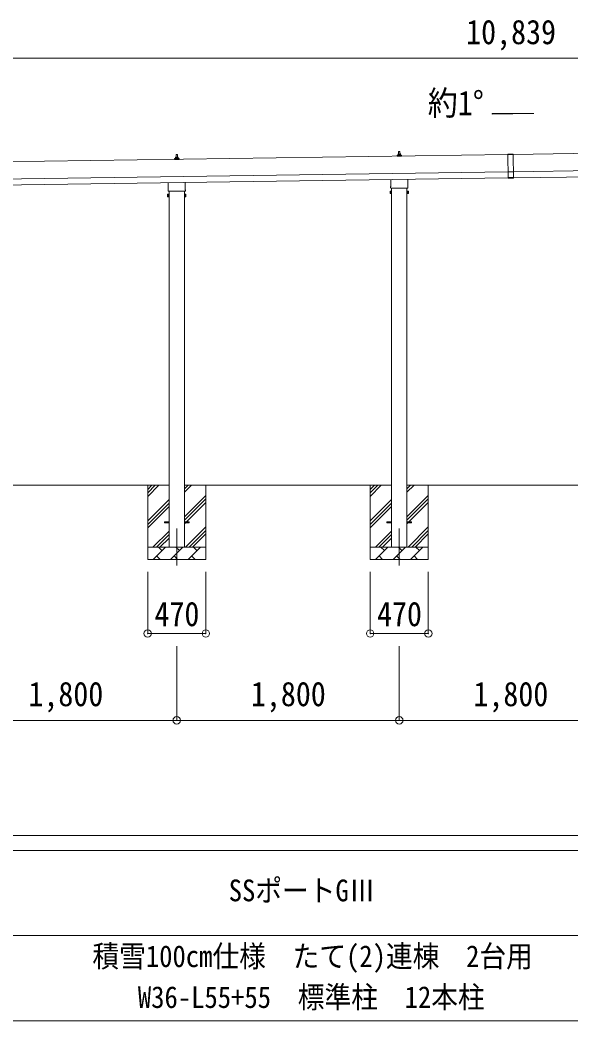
# Model space of a CAD drawing. Units: millimetres at full size, sheet at 1:60. Extents: x -16864 to 16864, y -11640 to 11640.
# Drawn here: x 384 to 4841, y -11640 to -3545 of the extents above; entities that cross this region are included whole.
import ezdxf
from ezdxf.enums import TextEntityAlignment as Align

# ---------------------------------------------------------------- set-up
doc = ezdxf.new("R2010")
doc.units = ezdxf.units.MM
doc.header["$LTSCALE"] = 60
doc.header["$PDMODE"] = 32
doc.header["$PDSIZE"] = 60
doc.linetypes.add('CHAIN1', pattern=[8, 5, -1, 1, -1])
for name, color, linetype, lineweight in [('0-1_Defpoints', 7, 'CHAIN1', 9), ('0-2_TEXT1', 4, 'Continuous', 9), ('0-3_SHAPE', 7, 'Continuous', 9), ('0-7_PARTS2', 7, 'Continuous', 9), ('0-8_TABLE1', 6, 'Continuous', 9), ('F-0', 7, 'Continuous', 9)]:
    doc.layers.add(name, color=color, linetype=linetype, lineweight=lineweight)
doc.styles.add('ＭＳ ゴシック', font='')
doc.styles.get('ＭＳ ゴシック').set_extended_font_data('MS Gothic')

msp = doc.modelspace()

# ---------------------------------------------------------------- linework, layer by layer
at = {"layer": '0-1_Defpoints'}
for p, q in [((1651.91, -7657.66), (1651.91, -8006.66)), ((3451.91, -7657.66), (3451.91, -8006.66))]:
    msp.add_line(p, q, dxfattribs=at)
at = {"layer": '0-2_TEXT1'}
for p, q in [((4539.82, -4301.83), (4203.82, -4306.63)), ((3446.22, -4631.98), (3446.94, -4608.45)), ((3447.94, -4607.48), (3456.49, -4607.48)), ((3457.49, -4608.45), (3458.22, -4631.98)), ((9739.61, -4555), (4374.66, -4631.65)), ((4329.66, -4632.29), (-1035.29, -4708.93)), ((1633.97, -4673.19), (1633.97, -4665.48)), ((1670.47, -4673.19), (1633.97, -4673.19)), ((1634.35, -4664.69), (1670.09, -4664.69)), ((1634.73, -4664.51), (1641.45, -4662.88)), ((1641.84, -4662.69), (1662.6, -4662.69)), ((1642.22, -4661.9), (1642.22, -4657.69)), ((1643.22, -4657.69), (1661.22, -4657.69)), ((1646.22, -4657.69), (1646.94, -4634.17)), ((1647.94, -4633.19), (1656.49, -4633.19)), ((1657.49, -4634.17), (1658.22, -4657.69)), ((1662.22, -4661.9), (1662.22, -4657.69)), ((1669.7, -4664.51), (1662.98, -4662.88)), ((1670.47, -4673.19), (1670.47, -4665.48)), ((3433.97, -4647.48), (3433.97, -4639.76)), ((3470.47, -4647.48), (3433.97, -4647.48)), ((3434.35, -4638.98), (3470.09, -4638.98)), ((3434.73, -4638.79), (3441.45, -4637.16)), ((3441.84, -4636.98), (3462.6, -4636.98)), ((3442.22, -4636.19), (3442.22, -4631.98)), ((3443.22, -4631.98), (3461.22, -4631.98)), ((3462.22, -4636.19), (3462.22, -4631.98)), ((3469.7, -4638.79), (3462.98, -4637.16)), ((3470.47, -4647.48), (3470.47, -4639.76)), ((4329.65, -4631.29), (4374.64, -4630.65)), ((4329.65, -4631.29), (4332.4, -4823.77)), ((4374.66, -4631.65), (4329.66, -4632.29)), ((4374.64, -4630.65), (4377.39, -4823.13)), ((4376.66, -4771.63), (9741.61, -4694.99)), ((-1033.29, -4848.92), (4331.66, -4772.27)), ((4376.67, -4772.63), (4331.67, -4773.27)), ((4377.37, -4821.63), (9742.32, -4744.99)), ((-1032.58, -4898.91), (4332.37, -4822.27)), ((3383.61, -4891.46), (3383.61, -4835.82)), ((3520.21, -4833.87), (3520.21, -4891.46)), ((4377.32, -4818.13), (4332.32, -4818.77)), ((4377.39, -4823.13), (4332.4, -4823.77)), ((1581.91, -4925.95), (1581.91, -4920.45)), ((1583.61, -4917.18), (1583.61, -4861.54)), ((1719.85, -4929.45), (1583.97, -4929.45)), ((1589.41, -4929.45), (1589.41, -7807.66)), ((1714.41, -7807.66), (1714.41, -4929.45)), ((1720.21, -4859.59), (1720.21, -4917.18)), ((1721.91, -4920.45), (1721.91, -4925.95)), ((3377.91, -4929.74), (3378.67, -4928.42)), ((3377.91, -4929.74), (3377.91, -4946.74)), ((3384.91, -4933.33), (3378.67, -4933.33)), ((3381.91, -4900.24), (3381.91, -4894.74)), ((3519.85, -4903.74), (3383.97, -4903.74)), ((3389.41, -4903.74), (3389.41, -7807.66)), ((3514.41, -7807.66), (3514.41, -4903.74)), ((3518.91, -4933.33), (3525.15, -4933.33)), ((3521.91, -4894.74), (3521.91, -4900.24)), ((3525.91, -4929.74), (3525.15, -4928.42)), ((3525.91, -4929.74), (3525.91, -4946.74)), ((1577.91, -4955.45), (1578.67, -4954.14)), ((1577.91, -4955.45), (1577.91, -4972.45)), ((1577.91, -4972.45), (1578.67, -4973.77)), ((1584.91, -4959.04), (1578.67, -4959.04)), ((1584.91, -4968.86), (1578.67, -4968.86)), ((1584.91, -4973.77), (1578.67, -4973.77)), ((1587.41, -4973.15), (1584.91, -4973.15)), ((1716.41, -4973.15), (1718.91, -4973.15)), ((1718.91, -4959.04), (1725.15, -4959.04)), ((1718.91, -4968.86), (1725.15, -4968.86)), ((1718.91, -4973.77), (1725.15, -4973.77)), ((1725.91, -4955.45), (1725.15, -4954.14)), ((1725.91, -4972.45), (1725.15, -4973.77)), ((1725.91, -4955.45), (1725.91, -4972.45)), ((3377.91, -4946.74), (3378.67, -4948.05)), ((3384.91, -4943.14), (3378.67, -4943.14)), ((3384.91, -4948.05), (3378.67, -4948.05)), ((3387.41, -4947.44), (3384.91, -4947.44)), ((3516.41, -4947.44), (3518.91, -4947.44)), ((3518.91, -4943.14), (3525.15, -4943.14)), ((3518.91, -4948.05), (3525.15, -4948.05)), ((3525.91, -4946.74), (3525.15, -4948.05)), ((1551.91, -7603.16), (1589.41, -7603.16)), ((1551.91, -7612.16), (1551.91, -7603.16)), ((1551.91, -7603.16), (1589.41, -7603.16)), ((1551.91, -7612.16), (1551.91, -7603.16)), ((1714.41, -7603.16), (1751.91, -7603.16)), ((1714.41, -7603.16), (1751.91, -7603.16)), ((1751.91, -7612.16), (1751.91, -7603.16)), ((1751.91, -7612.16), (1751.91, -7603.16)), ((3351.91, -7603.16), (3389.41, -7603.16)), ((3351.91, -7612.16), (3351.91, -7603.16)), ((3351.91, -7603.16), (3389.41, -7603.16)), ((3351.91, -7612.16), (3351.91, -7603.16)), ((3514.41, -7603.16), (3551.91, -7603.16)), ((3514.41, -7603.16), (3551.91, -7603.16)), ((3551.91, -7612.16), (3551.91, -7603.16)), ((3551.91, -7612.16), (3551.91, -7603.16)), ((1551.91, -7612.16), (1589.41, -7612.16)), ((1551.91, -7612.16), (1589.41, -7612.16)), ((1714.41, -7612.16), (1751.91, -7612.16)), ((1714.41, -7612.16), (1751.91, -7612.16)), ((3351.91, -7612.16), (3389.41, -7612.16)), ((3351.91, -7612.16), (3389.41, -7612.16)), ((3514.41, -7612.16), (3551.91, -7612.16)), ((3514.41, -7612.16), (3551.91, -7612.16))]:
    msp.add_line(p, q, dxfattribs=at)
for points in [[(3384.91, -4948.05), (3384.91, -4928.42), (3378.67, -4928.42)], [(3384.91, -4947.44), (3384.91, -4929.04), (3387.41, -4929.04)], [(3518.91, -4947.44), (3518.91, -4929.04), (3516.41, -4929.04)], [(3518.91, -4948.05), (3518.91, -4928.42), (3525.15, -4928.42)], [(1584.91, -4973.77), (1584.91, -4954.14), (1578.67, -4954.14)], [(1584.91, -4973.15), (1584.91, -4954.75), (1587.41, -4954.75)], [(1718.91, -4973.15), (1718.91, -4954.75), (1716.41, -4954.75)], [(1718.91, -4973.77), (1718.91, -4954.14), (1725.15, -4954.14)]]:
    msp.add_lwpolyline(points, dxfattribs=at)
for points in [[(3387.41, -4948.74), (3387.41, -4927.74), (3389.41, -4927.74), (3389.41, -4948.74)], [(3516.41, -4948.74), (3516.41, -4927.74), (3514.41, -4927.74), (3514.41, -4948.74)], [(1587.41, -4974.45), (1587.41, -4953.45), (1589.41, -4953.45), (1589.41, -4974.45)], [(1716.41, -4974.45), (1716.41, -4953.45), (1714.41, -4953.45), (1714.41, -4974.45)]]:
    msp.add_lwpolyline(points, close=True, dxfattribs=at)
for centre, radius, start, end in [((3447.94, -4608.48), 1, 90, 178.60509), ((3456.49, -4608.48), 1, 1.39491, 90), ((1634.97, -4665.48), 1, 103.62699, 180), ((1641.22, -4661.9), 1, 283.62699, 0), ((1646.3, -4658.33), 4.13, 90, 171.17633), ((1643.22, -4658.69), 1, 90, 180), ((1647.94, -4634.19), 1, 90, 178.60509), ((1655.55, -4657.69), 4.83, 133.60282, 180), ((1648.88, -4657.69), 4.83, 0, 46.39718), ((1656.49, -4634.19), 1, 1.39491, 90), ((1658.13, -4658.33), 4.13, 8.82367, 90), ((1661.22, -4658.69), 1, 0, 90), ((1663.22, -4661.9), 1, 180, 256.37301), ((1669.47, -4665.48), 1, 0, 76.37301), ((3434.97, -4639.76), 1, 103.62699, 180), ((3441.22, -4636.19), 1, 283.62699, 0), ((3446.3, -4632.61), 4.13, 90, 171.17633), ((3443.22, -4632.98), 1, 90, 180), ((3455.55, -4631.98), 4.83, 133.60282, 180), ((3448.88, -4631.98), 4.83, 0, 46.39718), ((3458.13, -4632.61), 4.13, 8.82367, 90), ((3461.22, -4632.98), 1, 0, 90), ((3463.22, -4636.19), 1, 180, 256.37301), ((3469.47, -4639.76), 1, 0, 76.37301), ((1585.91, -4920.45), 4, 125.09963, 180), ((1585.91, -4925.95), 4, 180, 194.47751), ((1585.91, -4925.95), 4, 194.47751, 241.04498), ((1717.91, -4925.95), 4, 298.95502, 345.52249), ((1717.91, -4920.45), 4, 0, 54.90037), ((1717.91, -4925.95), 4, 345.52249, 0), ((3394.15, -4938.24), 16.24, 162.41205, 197.58795), ((3382.26, -4930.87), 4.34, 145.61575, 214.38425), ((3385.91, -4894.74), 4, 125.09963, 180), ((3385.91, -4900.24), 4, 180, 194.47751), ((3385.91, -4900.24), 4, 194.47751, 241.04498), ((3517.91, -4900.24), 4, 298.95502, 345.52249), ((3517.91, -4894.74), 4, 0, 54.90037), ((3517.91, -4900.24), 4, 345.52249, 0), ((3509.67, -4938.24), 16.24, 342.41205, 17.58795), ((3521.57, -4930.87), 4.34, 325.61575, 34.38425), ((1582.26, -4956.59), 4.34, 145.61575, 214.38425), ((1594.15, -4963.95), 16.24, 162.41205, 197.58795), ((1582.26, -4971.31), 4.34, 145.61575, 214.38425), ((1709.67, -4963.95), 16.24, 342.41205, 17.58795), ((1721.57, -4956.59), 4.34, 325.61575, 34.38425), ((1721.57, -4971.31), 4.34, 325.61575, 34.38425), ((3382.26, -4945.6), 4.34, 145.61575, 214.38425), ((3521.57, -4945.6), 4.34, 325.61575, 34.38425)]:
    msp.add_arc(centre, radius, start, end, dxfattribs=at)
at = {"layer": '0-3_SHAPE'}
for p, q in [((1589.41, -7307.66), (-85.59, -7307.66)), ((1416.91, -7307.66), (1416.91, -7907.66)), ((1416.91, -7341.15), (1450.39, -7307.66)), ((1416.91, -7369.43), (1478.68, -7307.66)), ((1416.91, -7397.71), (1506.96, -7307.66)), ((3389.41, -7307.66), (1714.41, -7307.66)), ((1714.41, -7336.49), (1743.24, -7307.66)), ((1714.41, -7364.77), (1771.52, -7307.66)), ((1886.91, -7307.66), (1886.91, -7907.66)), ((3216.91, -7307.66), (3216.91, -7907.66)), ((3216.91, -7341.15), (3250.39, -7307.66)), ((3216.91, -7369.43), (3278.68, -7307.66)), ((3216.91, -7397.71), (3306.96, -7307.66)), ((5189.41, -7307.66), (3514.41, -7307.66)), ((3514.41, -7336.49), (3543.24, -7307.66)), ((3514.41, -7364.77), (3571.52, -7307.66)), ((3686.91, -7307.66), (3686.91, -7907.66)), ((1416.91, -7595.7), (1589.41, -7423.2)), ((1714.41, -7562.76), (1886.91, -7390.26)), ((1714.41, -7591.05), (1886.91, -7418.55)), ((1714.41, -7619.33), (1886.91, -7446.83)), ((3216.91, -7595.7), (3389.41, -7423.2)), ((3514.41, -7562.76), (3686.91, -7390.26)), ((3514.41, -7591.05), (3686.91, -7418.55)), ((3514.41, -7619.33), (3686.91, -7446.83)), ((1416.91, -7623.99), (1589.41, -7451.49)), ((1416.91, -7652.27), (1589.41, -7479.77)), ((3216.91, -7623.99), (3389.41, -7451.49)), ((3216.91, -7652.27), (3389.41, -7479.77)), ((1459.51, -7807.66), (1589.41, -7677.76)), ((1724.07, -7807.66), (1886.91, -7644.82)), ((1752.35, -7807.66), (1886.91, -7673.11)), ((3259.51, -7807.66), (3389.41, -7677.76)), ((3524.07, -7807.66), (3686.91, -7644.82)), ((3552.35, -7807.66), (3686.91, -7673.11)), ((1487.79, -7807.66), (1589.41, -7706.05)), ((1516.08, -7807.66), (1589.41, -7734.33)), ((1780.64, -7807.66), (1886.91, -7701.39)), ((3287.79, -7807.66), (3389.41, -7706.05)), ((3316.08, -7807.66), (3389.41, -7734.33)), ((3580.64, -7807.66), (3686.91, -7701.39)), ((1416.91, -7807.66), (1886.91, -7807.66)), ((1460.49, -7907.66), (1560.49, -7807.66)), ((1531.94, -7836.22), (1503.38, -7807.66)), ((1601.91, -7907.66), (1701.91, -7807.66)), ((1673.36, -7836.22), (1644.8, -7807.66)), ((1743.33, -7907.66), (1843.33, -7807.66)), ((1814.78, -7836.22), (1786.23, -7807.66)), ((3216.91, -7807.66), (3686.91, -7807.66)), ((3260.49, -7907.66), (3360.49, -7807.66)), ((3331.94, -7836.22), (3303.38, -7807.66)), ((3401.91, -7907.66), (3501.91, -7807.66)), ((3473.36, -7836.22), (3444.8, -7807.66)), ((3543.33, -7907.66), (3643.33, -7807.66)), ((3614.78, -7836.22), (3586.23, -7807.66)), ((1886.91, -7907.66), (1416.91, -7907.66)), ((1489.04, -7879.11), (1517.6, -7907.66)), ((1630.46, -7879.11), (1659.02, -7907.66)), ((1771.89, -7879.11), (1800.44, -7907.66)), ((3686.91, -7907.66), (3216.91, -7907.66)), ((3289.04, -7879.11), (3317.6, -7907.66)), ((3430.46, -7879.11), (3459.02, -7907.66)), ((3571.89, -7879.11), (3600.44, -7907.66))]:
    msp.add_line(p, q, dxfattribs=at)
at = {"layer": '0-7_PARTS2', "color": 4}
for p, q in [((4203.82, -4306.63), (4203.82, -4301.83)), ((4203.82, -4301.83), (4539.82, -4301.83))]:
    msp.add_line(p, q, dxfattribs=at)
at = {"layer": '0-8_TABLE1'}
for p, q in [((9772.62, -3855.02), (-1066.3, -3855.02)), ((1416.91, -8506.66), (1416.91, -8006.66)), ((1886.91, -8506.66), (1886.91, -8006.66)), ((3216.91, -8506.66), (3216.91, -8006.66)), ((3686.91, -8506.66), (3686.91, -8006.66)), ((1416.91, -8506.66), (1886.91, -8506.66)), ((3216.91, -8506.66), (3686.91, -8506.66)), ((1651.91, -9208.66), (1651.91, -8608.66)), ((3451.91, -9208.66), (3451.91, -8608.66)), ((1651.91, -9208.66), (-148.09, -9208.66)), ((3451.91, -9208.66), (1651.91, -9208.66)), ((5251.91, -9208.66), (3451.91, -9208.66))]:
    msp.add_line(p, q, dxfattribs=at)
for p in [(1416.91, -8506.66), (1886.91, -8506.66), (3216.91, -8506.66), (3686.91, -8506.66), (1651.91, -9208.66), (3451.91, -9208.66)]:
    msp.add_point(p, dxfattribs=at)
at = {"layer": 'F-0', "color": 5, "lineweight": 5}
for p, q in [((-16864.12, -10140), (16015.88, -10140)), ((-16864.12, -10260), (10682.37, -10260)), ((-6897.63, -10950), (5402.37, -10950)), ((-16864.12, -11640), (16015.88, -11640))]:
    msp.add_line(p, q, dxfattribs=at)

# ---------------------------------------------------------------- texts
at = {"layer": '0-7_PARTS2', "style": 'ＭＳ ゴシック', "width": 0.9}
msp.add_text('約1°', height=197.9, dxfattribs=at).set_placement((3682.73, -4374.39), align=Align.BOTTOM_LEFT)
at = {"layer": '0-8_TABLE1', "color": 7, "style": 'ＭＳ ゴシック', "width": 0.9}
for s, p in [('10,839', (3993.16, -3800.02)), ('470', (1471.91, -8506.66)), ('470', (3271.91, -8506.66)), ('1,800', (451.91, -9153.66)), ('1,800', (2251.91, -9153.66)), ('1,800', (4051.91, -9153.66))]:
    msp.add_text(s, height=197.9, dxfattribs=at).set_placement(p, align=Align.BOTTOM_LEFT)
at = {"layer": 'F-0', "style": 'ＭＳ ゴシック', "width": 0.9}
for s, p in [('SSポートGⅢ ', (2072.37, -10725)), ('積雪100cm仕様\u3000たて(2)連棟\u30002台用', (969.87, -11256.91)), ('W36-L55+55\u3000標準柱\u300012本柱', (1337.37, -11587.74))]:
    msp.add_text(s, height=176, dxfattribs=at).set_placement(p, align=Align.BOTTOM_LEFT)

doc.saveas('drawing.dxf')
